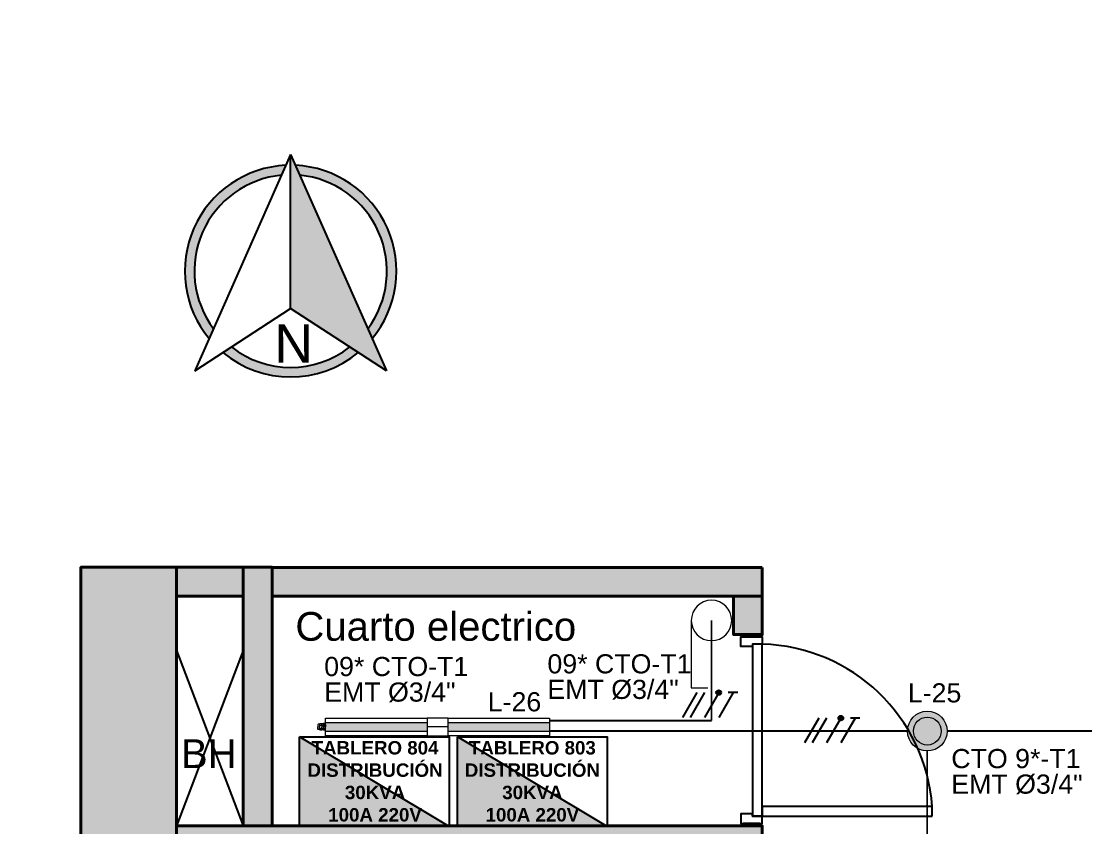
# Model space of a CAD drawing. Header units: metres. Extents: x -692 to 1029, y -233 to 3386.
# Drawn here: x 1002.93 to 1008.49, y 2482.26 to 2486.47 of the extents above; entities that cross this region are included whole.
import ezdxf
from ezdxf.lldxf.tags import DXFTag

# ---------------------------------------------------------------- set-up
doc = ezdxf.new("R2010")
doc.units = ezdxf.units.M
doc.linetypes.add('HIDDEN', pattern=[9.525, 6.35, -3.175])
for name, color, linetype in [('-ALAMBRADO', 7, 'Continuous'), ('F-2', 253, 'Continuous'), ('GG_PISO 5', 8, 'Continuous'), ('LUMINARIA LED CIRCULAR', 7, 'Continuous'), ('MUEBLE', 253, 'Continuous'), ('NORTE', 7, 'Continuous'), ('TB', 7, 'Continuous')]:
    doc.layers.add(name, color=color, linetype=linetype)
for name, color, linetype, lineweight in [('-CN-GYD-LUMINARIA LED HERMETICA', 1, 'Continuous', 5), ('-CN-GYD-TUBERÍA ILUMINACION', 5, 'Continuous', 18), ('-CN-INTERRUPTORES DE PARED', 3, 'Continuous', 20), ('_TEXTO', 7, 'Continuous', 9), ('Estructura', 250, 'Continuous', 40), ('TEXTOS', 250, 'Continuous', 20), ('Textos 1', 7, 'Continuous', 25)]:
    doc.layers.add(name, color=color, linetype=linetype, lineweight=lineweight)
for name, color, linetype, true_color in [('A-HATCH CONCRETO', 7, 'Continuous', 0xa8a8a8), ('HACHTCOLUMNA', 7, 'Continuous', 0x5c5c5c), ('JCA_HATCH 254', 7, 'Continuous', 0xc4c4c4)]:
    doc.layers.add(name, color=color, linetype=linetype, true_color=true_color)
doc.layers.add('Muro', color=7, linetype='Continuous', lineweight=40, true_color=0x2e2e2e)
doc.styles.get("Standard").update_dxf_attribs({"font": 'arial.ttf'})
tags = doc.linetypes.add('EMT_LINE', pattern='A,0.5,-0.2,["EMT",Standard,S=0.1,R=0,X=-0.1,Y=-0.05],-0.25', length=0.95).pattern_tags.tags
tags[6] = DXFTag(74, 10)
pattern_1 = [(180, (4.985, -38.812), (-6.00631, -10.40324), [1.50158, -10.51105]), (270, (4.2344, -38.812), (6.00631, -10.40324), [0.75079, -20.05569]), (270, (4.047, -38.812), (6.00631, -10.40324), [0.60063, -20.20584]), (270, (4.422, -38.812), (6.00631, -10.40324), [0.60063, -20.20584]), (240, (3.859, -38.812), (6.00631, -10.40324), [0.4805, -11.53212]), (300, (4.61, -38.812), (12.01262, -4e-09), [0.4805, -11.53212])]

# ---------------------------------------------------------------- blocks, each defined once
blk = doc.blocks.new('A$Cf847e5f9')
at = {"true_color": 0x636466}
h = blk.add_hatch(color=251, dxfattribs=at)
h.dxf.hatch_style = 1
h.paths.add_polyline_path([(7.58, 20.19), (7.58, 4.1), (17.59, -2.41)])
h = blk.add_hatch(color=256)
h.dxf.hatch_style = 1
h.paths.add_polyline_path([(6.62, 18.02), (7.08, 19.06, 0.618991), (-0.94, 0.95), (-0.48, 1.98, -0.58483)])
h.paths.add_polyline_path([(8.08, 19.06), (8.54, 18.02, -0.58483), (15.65, 1.98), (16.1, 0.95, 0.618991)])
h = blk.add_hatch(color=256)
h.dxf.hatch_style = 1
h.paths.add_polyline_path([(14.66, -0.5), (13.78, 0.07, -0.344197), (1.39, 0.07), (0.5, -0.5, 0.361596)])
for points in [[(-2.43, -2.41), (7.58, 4.1)], [(17.59, -2.41), (7.58, 4.1)]]:
    blk.add_lwpolyline(points)
at = {"layer": 'NORTE'}
for q in [(-2.43, -2.41), (17.59, -2.41)]:
    blk.add_line((7.58, 20.19), q, dxfattribs=at)
blk.add_lwpolyline([(7.58, 4.1), (7.58, 20.19)], dxfattribs=at)
for radius, start, end in [(11.06, 92.5879, 219.6164), (11.06, 320.3836, 87.4121), (10.06, 95.4614, 216.7429), (10.06, 323.2571, 84.5386), (10.06, 232.0134, 307.9866), (11.06, 230.2404, 309.7596)]:
    blk.add_arc((7.58, 8), radius, start, end, dxfattribs=at)
at = {"layer": 'NORTE', "insert": (5.88, 2.43), "char_height": 4, "attachment_point": 1}
blk.add_mtext_dynamic_manual_height_columns('N', width=1.3231, gutter_width=12.5, heights=[0], dxfattribs=at)
blk = doc.blocks.new('OJO DE BUEY 12W')
at = {"layer": 'JCA_HATCH 254', "transparency": 33554687}
h = blk.add_hatch(color=256, dxfattribs=at)
h.dxf.hatch_style = 1
h.paths.add_polyline_path([(-103.7, 0, 1), (103.7, 0, 1)])
h.paths.add_polyline_path([(72.7, 0, -1), (-72.7, 0, -1)], flags=16)
at = {"layer": 'LUMINARIA LED CIRCULAR', "linetype": 'EMT_LINE', "lineweight": 5, "ltscale": 10}
h = blk.add_hatch(color=256, dxfattribs=at)
h.dxf.hatch_style = 1
h.set_gradient(color1=(147, 149, 152), color2=(248, 246, 176), name='SPHERICAL')
edge = h.paths.add_edge_path()
edge.add_arc((0, 0), 72.7, 0, 360)
at = {"layer": 'LUMINARIA LED CIRCULAR', "linetype": 'Continuous', "lineweight": 5, "ltscale": 10}
for radius in [103.7, 72.7]:
    blk.add_circle((0, 0), radius, dxfattribs=at)
blk = doc.blocks.new('LUMINARIA HERMETICA 40W')
h = blk.add_hatch()
h.set_pattern_fill('SWAMP', color=252, scale=0.472938, angle=180)
h.set_pattern_definition(pattern_1)
h.paths.add_polyline_path([(-24, 54.9), (23.4, 54.9), (23.4, 584.8), (-24, 584.8)])
h = blk.add_hatch()
h.set_pattern_fill('SWAMP', color=252, scale=0.472938, angle=180)
h.set_pattern_definition(pattern_1)
h.paths.add_polyline_path([(-24, -584.8), (23.4, -584.8), (23.4, -54.9), (-24, -54.9)])
at = {"layer": '-CN-INTERRUPTORES DE PARED', "color": 1, "extrusion": (0, 0, -1)}
for p, q in [((-46.3, 584.8), (46.3, 584.8)), ((-46.3, 54.9), (-46.3, 584.8)), ((46.3, 584.8), (46.3, 559.3)), ((46.3, 559.3), (46.3, 54.9)), ((-46.3, -559.2), (-46.3, -54.9)), ((46.3, -54.9), (46.3, -584.8)), ((-46.3, -584.8), (-46.3, -559.2)), ((46.3, -584.8), (-46.3, -584.8))]:
    blk.add_line(p, q, dxfattribs=at)
at = {"layer": '-CN-INTERRUPTORES DE PARED', "color": 1}
for p, q in [((46.3, 54.9), (-46.3, 54.9)), ((0, 54.9), (0, -54.9)), ((46.3, -54.9), (46.3, 54.9)), ((-46.3, -54.9), (46.3, -54.9)), ((-17.3, -588.3), (-17.4, -588.6)), ((-17.4, -588.6), (-17.4, -595)), ((-17.4, -595), (-12.2, -595)), ((-16.1, -587.4), (-17.3, -588.3)), ((-14.7, -586.9), (-16.1, -587.4)), ((-15.9, -605.2), (-15.9, -615.4)), ((-12.5, -605.2), (-15.9, -605.2)), ((-12.2, -596.1), (-15.8, -596.1)), ((-15.8, -596.1), (-15.8, -604.1)), ((-15.8, -604.1), (-12.5, -604.1)), ((-13, -586.9), (-14.7, -586.9)), ((-11.7, -587.6), (-13, -586.9)), ((-12.8, -587.1), (-12.8, -584.8)), ((-12.8, -584.8), (0, -584.8)), ((0, -587.1), (-12.8, -587.1)), ((-12.5, -604.1), (-12.5, -605.2)), ((-12.2, -595), (-12.2, -596.1)), ((-10.6, -588.6), (-11.7, -587.6)), ((-7.7, -588.3), (-10.6, -588.6)), ((-7, -588), (-7.7, -588.3)), ((-3, -587.5), (-7, -588)), ((0, -587.1), (-3, -587.5)), ((12.8, -584.8), (0, -584.8)), ((0, -587.1), (3, -587.5)), ((0, -587.1), (12.8, -587.1)), ((3, -587.5), (7, -588)), ((7, -588), (7.7, -588.3)), ((7.7, -588.3), (10.6, -588.6)), ((10.6, -588.6), (11.7, -587.6)), ((11.7, -587.6), (13, -586.9)), ((17.4, -595), (12.2, -595)), ((12.2, -595), (12.2, -596.1)), ((12.2, -596.1), (15.8, -596.1)), ((15.8, -604.1), (12.5, -604.1)), ((12.5, -604.1), (12.5, -605.2)), ((12.5, -605.2), (15.9, -605.2)), ((12.8, -587.1), (12.8, -584.8)), ((13, -586.9), (14.7, -586.9)), ((14.7, -586.9), (16.1, -587.4)), ((15.8, -596.1), (15.8, -604.1)), ((15.9, -605.2), (15.9, -615.4)), ((16.1, -587.4), (17.3, -588.3)), ((17.3, -588.3), (17.4, -588.6)), ((17.4, -588.6), (17.4, -595)), ((-15.9, -615.4), (-14, -617)), ((-14, -617), (-14, -621.4)), ((-14, -621.4), (-14, -623.4)), ((-14, -623.4), (-10.8, -625.7)), ((-10.8, -625.7), (0, -625.7)), ((10.8, -625.7), (0, -625.7)), ((14, -623.4), (10.8, -625.7)), ((15.9, -615.4), (14, -617)), ((14, -617), (14, -621.4)), ((14, -621.4), (14, -623.4))]:
    blk.add_line(p, q, dxfattribs=at)
for points in [[(-46.3, 54.9), (-46.3, -54.9)], [(-17.4, -593.9), (-10.6, -593.9), (-7.7, -593.9), (0, -593.9)], [(-12.5, -604.1), (0, -604.1)], [(-12.5, -605.2), (0, -605.2)], [(-12.2, -595), (0, -595)], [(-12.2, -596.1), (0, -596.1)], [(-10.6, -588.6), (-10.6, -595)], [(-7.2, -605.2), (-7.2, -615.4), (-9.1, -615.4), (-9.1, -605.2)], [(-8.4, -604.1), (-8.4, -596.1)], [(-7.7, -588.3), (-7.7, -595)], [(17.4, -593.9), (10.6, -593.9), (7.7, -593.9), (0, -593.9)], [(12.2, -595), (0, -595)], [(12.2, -596.1), (0, -596.1)], [(12.5, -604.1), (0, -604.1)], [(12.5, -605.2), (0, -605.2)], [(7.2, -605.2), (7.2, -615.4), (9.1, -615.4), (9.1, -605.2)], [(7.7, -588.3), (7.7, -595)], [(8.4, -604.1), (8.4, -596.1)], [(10.6, -588.6), (10.6, -595)], [(-14, -617), (0, -617)], [(-9.1, -615.4), (-10.8, -617)], [(-7.2, -615.4), (-3.7, -617)], [(14, -617), (0, -617)], [(7.2, -615.4), (3.7, -617)], [(9.1, -615.4), (10.8, -617)]]:
    blk.add_lwpolyline(points, dxfattribs=at)
at = {"color": 1}
for points in [[(23.4, 54.9), (-24, 54.9), (-24, 584.8), (23.4, 584.8)], [(23.4, -584.8), (-24, -584.8), (-24, -54.9), (23.4, -54.9)]]:
    blk.add_lwpolyline(points, close=True, dxfattribs=at)
blk = doc.blocks.new('3x')
at = {"layer": '-ALAMBRADO'}
h = blk.add_hatch(color=256, dxfattribs=at)
edge = h.paths.add_edge_path()
edge.add_arc((0.078, 0.13), 0.025, 0, 360)
for p, q in [((-0.152, 0.13), (-0.302, -0.13)), ((-0.072, 0.13), (-0.222, -0.13)), ((0.078, 0.13), (-0.072, -0.13)), ((0.228, 0.13), (0.078, -0.13))]:
    blk.add_line(p, q, dxfattribs=at)
blk.add_lwpolyline([(0.278, 0.13), (0.178, 0.13)], dxfattribs=at)
blk.add_circle((0.078, 0.13), 0.025, dxfattribs=at)
blk = doc.blocks.new('*U95')
at = {"layer": '-ALAMBRADO'}
blk.add_blockref('3x', (0, 0), dxfattribs=at)
blk = doc.blocks.new('Est etapa 3 torre')
at = {"layer": 'HACHTCOLUMNA'}
h = blk.add_hatch(color=256, dxfattribs=at)
h.paths.add_polyline_path([(1123.5504, -5959.124), (1123.0504, -5959.124), (1123.0504, -5957.624), (1123.5504, -5957.624)])
h.paths.add_polyline_path([(1116.0504, -5959.124), (1115.5504, -5959.124), (1115.5504, -5957.624), (1116.0504, -5957.624)])
h.paths.add_polyline_path([(1139.548, -5959.124), (1139.048, -5959.124), (1139.048, -5957.624), (1139.548, -5957.624)])
h.paths.add_polyline_path([(1132.0504, -5959.124), (1131.5504, -5959.124), (1131.5504, -5957.624), (1132.0504, -5957.624)])
h.paths.add_polyline_path([(1140.048, -5967.6488), (1140.048, -5968.1488), (1138.548, -5968.1488), (1138.548, -5967.6488)])
h.paths.add_polyline_path([(1124.0504, -5967.6488), (1124.0504, -5968.1488), (1122.5504, -5968.1488), (1122.5504, -5967.6488)])
h.paths.add_polyline_path([(1131.0504, -5967.6488), (1131.0504, -5968.1488), (1132.5504, -5968.1488), (1132.5504, -5967.6488)])
h.paths.add_polyline_path([(1115.0504, -5967.6488), (1115.0504, -5968.1488), (1116.5504, -5968.1488), (1116.5504, -5967.6488)])
h.paths.add_polyline_path([(1140.048, -5975.6488), (1140.048, -5976.1488), (1138.548, -5976.1488), (1138.548, -5975.6488)])
h.paths.add_polyline_path([(1124.0504, -5975.6488), (1124.0504, -5976.1488), (1122.5504, -5976.1488), (1122.5504, -5975.6488)])
h.paths.add_polyline_path([(1131.0504, -5975.6488), (1131.0504, -5976.1488), (1132.5504, -5976.1488), (1132.5504, -5975.6488)])
h.paths.add_polyline_path([(1115.0504, -5975.6488), (1115.0504, -5976.1488), (1116.5504, -5976.1488), (1116.5504, -5975.6488)])
h.paths.add_polyline_path([(1140.048, -5985.7488), (1140.048, -5986.2488), (1138.548, -5986.2488), (1138.548, -5985.7488)])
h.paths.add_polyline_path([(1124.0504, -5985.7488), (1124.0504, -5986.2488), (1122.5504, -5986.2488), (1122.5504, -5985.7488)])
h.paths.add_polyline_path([(1131.0504, -5985.7488), (1131.0504, -5986.2488), (1132.5504, -5986.2488), (1132.5504, -5985.7488)])
h.paths.add_polyline_path([(1115.0504, -5985.7488), (1115.0504, -5986.2488), (1116.5504, -5986.2488), (1116.5504, -5985.7488)])
h.paths.add_polyline_path([(1140.048, -5993.7488), (1140.048, -5994.2488), (1138.548, -5994.2488), (1138.548, -5993.7488)])
h.paths.add_polyline_path([(1124.0504, -5993.7488), (1124.0504, -5994.2488), (1122.5504, -5994.2488), (1122.5504, -5993.7488)])
h.paths.add_polyline_path([(1131.0504, -5993.7488), (1131.0504, -5994.2488), (1132.5504, -5994.2488), (1132.5504, -5993.7488)])
h.paths.add_polyline_path([(1115.0504, -5993.7488), (1115.0504, -5994.2488), (1116.5504, -5994.2488), (1116.5504, -5993.7488)])
h.paths.add_polyline_path([(1132.0504, -6003.4264), (1131.5504, -6003.4264), (1131.5504, -6004.9218), (1132.0504, -6004.9218)])
h.paths.add_polyline_path([(1138.1528, -6003.4238), (1139.6528, -6003.4238), (1139.6528, -6003.9238), (1138.1528, -6003.9238)])
h.paths.add_polyline_path([(1116.0504, -6004.9241), (1116.0504, -6003.4241), (1115.5504, -6003.4241), (1115.5504, -6004.9241)])
h.paths.add_polyline_path([(1123.5504, -6004.9241), (1123.5504, -6003.4241), (1123.0504, -6003.4241), (1123.0504, -6004.9241)])
h.paths.add_polyline_path([(1139.048, -6011.9488), (1139.048, -6009.5488), (1139.548, -6009.5488), (1139.548, -6011.9488)])
h.paths.add_polyline_path([(1131.5504, -6009.5488), (1131.5504, -6011.9488), (1132.0504, -6011.9488), (1132.0504, -6009.5488)])
h.paths.add_polyline_path([(1123.0504, -6009.5488), (1123.0504, -6011.9488), (1123.5504, -6011.9488), (1123.5504, -6009.5488)])
h.paths.add_polyline_path([(1116.0504, -6009.5488), (1116.0504, -6011.9488), (1115.5504, -6011.9488), (1115.5504, -6009.5488)])
at = {"layer": 'Estructura'}
blk.add_lwpolyline([(1123.5504, -6004.9241), (1123.5504, -6003.4241), (1123.0504, -6003.4241), (1123.0504, -6004.9241)], close=True, dxfattribs=at)
blk = doc.blocks.new('A$Ca864cd78')
at = {"layer": 'A-HATCH CONCRETO', "ltscale": 0.03}
h = blk.add_hatch(color=256, dxfattribs=at)
h.dxf.hatch_style = 1
h.paths.add_polyline_path([(11.7936, 8.5794), (11.7936, 8.4294), (12.1418, 8.4294), (12.1418, 8.5794)])
h.paths.add_polyline_path([(12.1418, 8.5794), (12.2918, 8.5794), (12.2918, 7.2285), (12.1418, 7.2285)])
h.paths.add_polyline_path([(14.8533, 7.0784), (14.8533, 7.2285), (11.7936, 7.2288), (11.7936, 7.0787)])
h.paths.add_polyline_path([(11.4436, 2.4547), (11.4436, 7.0794), (11.2936, 7.0794), (11.2936, 2.8201), (11.2936, 2.4547)])
h.paths.add_polyline_path([(14.8532, 3.904), (14.7032, 3.904), (14.7032, 7.0784), (14.8532, 7.0784)])
h.paths.add_polyline_path([(13.453, 4.054), (13.4532, 2.3644), (13.8032, 2.3645), (13.8032, 2.5148), (13.6041, 2.5145), (13.603, 4.054)])
h.paths.add_polyline_path([(14.8532, 2.5147), (14.7032, 2.5147), (14.7032, 1.865), (14.8532, 1.865)])
h.paths.add_polyline_path([(14.7032, 2.3644), (14.7032, 2.3646), (14.7032, 2.5147), (14.7032, 2.5145)], flags=16)
h.paths.add_polyline_path([(11.2936, 0.02), (14.8533, 0.02), (14.8533, 0.1701), (11.7936, 0.1701), (11.7936, 0.0546), (11.2936, 0.0546)])
h.paths.add_polyline_path([(14.7032, 0.6649), (14.7032, 0.1701), (14.8533, 0.1701), (14.8533, 0.6649)])
h.paths.add_polyline_path([(18.169, 2.5147), (18.169, 2.3647), (17.6025, 2.3647), (17.6025, 0), (17.4525, 0), (17.4525, 2.5147)])
h.paths.add_polyline_path([(20.7214, 2.5147), (20.7214, 2.3647), (20.2936, 2.3647), (20.2936, 2.4546), (19.7936, 2.4546), (19.7936, 2.3647), (19.369, 2.3647), (19.369, 2.5147)])
h.paths.add_polyline_path([(17.6025, 0), (24.6451, 0), (24.6451, 0.1527), (17.6025, 0.1527)])
h.paths.add_polyline_path([(22.9205, 2.5146), (22.9205, 2.3646), (21.9214, 2.3646), (21.9214, 2.5146)])
h.paths.add_polyline_path([(22.3459, 0.1527), (22.496, 0.1527), (22.496, 2.3646), (22.346, 2.3646), (22.346, 2.3666), (22.3459, 0.1527), (22.3459, 0.1527)])
h.paths.add_polyline_path([(24.1205, 2.5146), (24.1205, 2.3646), (24.6451, 2.3646), (24.6451, 0), (24.7952, 0), (24.7952, 2.5146)])
h.paths.add_polyline_path([(27.7912, 0.1546), (31.5924, 0.1546), (31.5924, 0.0046), (27.7912, 0.0045)])
h.paths.add_polyline_path([(27.2411, 0.0046), (27.2411, 2.4546), (27.2912, 2.4546), (27.2912, 0.0546), (27.7912, 0.0546), (27.7912, 0.0046)])
h.paths.add_polyline_path([(31.0265, 1.6582), (31.0265, 0.1546), (30.8764, 0.1546), (30.8764, 1.6582)])
h.paths.add_polyline_path([(31.0265, 1.6583), (31.4423, 1.6583), (31.4423, 1.5082), (31.0265, 1.5082)])
h.paths.add_polyline_path([(31.5924, 1.6583), (31.5924, 0.1546), (31.4424, 0.1546), (31.4423, 1.6583)])
h.paths.add_polyline_path([(28.2906, 3.9736), (31.4423, 3.9742), (31.4423, 3.8241), (28.2906, 3.8236)])
h.paths.add_polyline_path([(28.8996, 4.9138), (28.8996, 3.9741), (29.0497, 3.9741), (29.0497, 4.9138)])
h.paths.add_polyline_path([(27.2397, 6.0762), (27.2411, 2.4546), (27.3912, 2.4546), (27.3898, 6.0762)])
h.paths.add_polyline_path([(27.3906, 3.974), (27.3906, 3.9741), (27.3906, 3.824), (27.3906, 3.8239)], flags=17)
h.paths.add_polyline_path([(28.8996, 6.0662), (31.4423, 6.0662), (31.4423, 5.9162), (28.8996, 5.9161)])
h.paths.add_polyline_path([(31.5924, 6.0662), (31.5924, 4.8629), (31.4424, 4.8629), (31.4423, 6.0662)])
h.paths.add_polyline_path([(28.8996, 9.8331), (28.8996, 8.2737), (29.0497, 8.2737), (29.0496, 9.8331)])
h.paths.add_polyline_path([(30.9949, 9.8309), (28.8996, 9.8347), (28.8996, 9.9848), (30.9957, 9.9807)])
h.paths.add_polyline_path([(31.2123, 11.4291), (22.7445, 11.4291), (22.7445, 11.2791), (31.2123, 11.2791)])
h.paths.add_polyline_path([(22.7445, 8.5784), (22.7449, 11.2791), (22.8949, 11.2791), (22.8945, 8.5784)])
at = {"layer": 'JCA_HATCH 254', "linetype": 'Continuous', "ltscale": 0.3, "transparency": 33554687}
h = blk.add_hatch(color=256, dxfattribs=at)
h.dxf.hatch_style = 1
h.paths.add_polyline_path([(14.8533, 8.5784), (12.2918, 8.5784), (12.2918, 8.4284), (14.8533, 8.4284)])
h = blk.add_hatch(color=256, dxfattribs=at)
h.dxf.hatch_style = 1
h.paths.add_polyline_path([(14.7033, 8.4284), (14.7033, 8.2281), (14.8533, 8.2281), (14.8533, 8.4284)])
at = {"layer": 'F-2'}
for points in [[(14.8028, 8.1651), (14.741, 8.1651), (14.741, 8.2158), (14.8535, 8.2158), (14.8535, 8.1778), (14.8028, 8.1778), (14.8028, 8.1651)], [(14.7537, 8.2285), (14.7537, 8.2158), (14.8408, 8.2158), (14.8408, 8.2285)], [(14.8408, 8.2285), (14.8408, 8.2158), (14.7537, 8.2158), (14.7537, 8.2285)], [(14.8028, 7.2918), (14.741, 7.2918), (14.741, 7.2411), (14.8535, 7.2411), (14.8535, 7.2792), (14.8028, 7.2792), (14.8028, 7.2918)], [(14.7537, 7.2285), (14.7537, 7.2411), (14.8408, 7.2411), (14.8408, 7.2285)], [(14.8408, 7.2285), (14.8408, 7.2411), (14.7537, 7.2411), (14.7537, 7.2285)]]:
    blk.add_lwpolyline(points, dxfattribs=at)
blk.add_lwpolyline([(14.8028, 7.2792), (14.8535, 7.2792), (14.8535, 8.1778), (14.8028, 8.1778)], close=True, dxfattribs=at)
at = {"layer": 'JCA_HATCH 254'}
for p, q in [((11.7936, 8.1446), (12.1418, 7.2287)), ((12.1418, 8.1446), (11.7936, 7.2287))]:
    blk.add_line(p, q, dxfattribs=at)
at = {"layer": 'MUEBLE', "linetype": 'HIDDEN'}
blk.add_lwpolyline([(14.8535, 7.3299), (14.8535, 7.2792), (15.741, 7.2792), (15.741, 7.3299)], close=True, dxfattribs=at)
at = {"layer": 'MUEBLE', "linetype": 'ByBlock'}
blk.add_arc((14.829, 7.2637), 0.9144, 4.1508, 88.4646, dxfattribs=at)
at = {"layer": 'Muro'}
for points in [[(11.7936, 8.5794), (11.7936, 8.4294), (12.1418, 8.4294), (12.1418, 8.5794)], [(12.1418, 8.5794), (12.2918, 8.5794), (12.2918, 7.2285), (12.1418, 7.2285)], [(14.8533, 7.0784), (14.8533, 7.2285), (11.7936, 7.2288), (11.7936, 7.0787)]]:
    blk.add_lwpolyline(points, close=True, dxfattribs=at)
for points in [[(14.8533, 8.5784), (12.2918, 8.5784), (12.2918, 8.4284), (14.8533, 8.4284), (14.8533, 8.5784)], [(14.7033, 8.4284), (14.7033, 8.2281), (14.8533, 8.2281), (14.8533, 8.4284), (14.7033, 8.4284)]]:
    blk.add_lwpolyline(points, dxfattribs=at)
blk.add_blockref('Est etapa 3 torre', (-1111.7568, 6012.0035), dxfattribs=at)
at = {"layer": 'Textos 1', "color": 8, "linetype": 'Continuous', "ltscale": 0.3, "insert": (12.4139, 8.3457), "char_height": 0.15, "width": 1.461186, "attachment_point": 1}
blk.add_mtext('Cuarto electrico', dxfattribs=at)
blk = doc.blocks.new('*U29')
at = {"layer": '-ALAMBRADO'}
blk.add_blockref('3x', (0, 0), dxfattribs=at)
blk = doc.blocks.new('TB')
at = {"layer": 'TB'}
h = blk.add_hatch(color=256, dxfattribs=at)
h.dxf.hatch_style = 1
h.paths.add_polyline_path([(0.1564, 0), (-0.1564, 0.1562), (-0.1564, 0)])
blk.add_lwpolyline([(-0.1564, 0.1562), (0.1564, 0.1562), (0.1564, 0), (-0.1564, 0)], close=True, dxfattribs=at)
blk.add_lwpolyline([(0.1564, 0), (-0.1564, 0.1562)], dxfattribs=at)

msp = doc.modelspace()

# ---------------------------------------------------------------- linework, layer by layer
at = {"layer": '-CN-GYD-TUBERÍA ILUMINACION', "linetype": 'EMT_LINE', "ltscale": 10, "const_width": 0.01}
for points in [[(1006.5378, 2483.3383), (1006.5378, 2482.8151)], [(1005.6915, 2482.8151), (1006.5378, 2482.8151)], [(1007.5642, 2482.7602), (1005.6912, 2482.7602)], [(1007.7693, 2482.7602), (1009.4023, 2482.7602)], [(1007.6646, 2482.6565), (1007.6646, 2478.1457)]]:
    msp.add_lwpolyline(points, dxfattribs=at)
at = {"layer": '-CN-INTERRUPTORES DE PARED', "color": 3, "extrusion": (0, 0, -1)}
for p, q in [((1006.4322, 2483.3383), (1006.4322, 2482.9856)), ((1006.4322, 2482.9856), (1006.5184, 2482.9856))]:
    msp.add_line(p, q, dxfattribs=at)
msp.add_circle((-1006.5378, 2483.3383), 0.1056, dxfattribs=at)

# ---------------------------------------------------------------- block references
at = {"layer": '-CN-GYD-LUMINARIA LED HERMETICA', "linetype": 'Continuous', "xscale": 0.001, "yscale": 0.001, "zscale": 0.002575412933351854, "rotation": 270}
msp.add_blockref('LUMINARIA HERMETICA 40W', (1005.1064, 2482.7818), dxfattribs=at)
msp.add_blockref('A$Ca864cd78', (991.9498, 2475.0364))
at = {"layer": '_TEXTO', "linetype": 'Continuous', "ltscale": 10, "xscale": 0.5, "yscale": 0.5}
for name, p, zscale in [('*U29', (1006.5365, 2482.8966), 320), ('*U95', (1007.1746, 2482.7633), 0.5)]:
    msp.add_blockref(name, p, dxfattribs=dict(at, zscale=zscale))
at = {"layer": 'LUMINARIA LED CIRCULAR', "xscale": 0.001, "yscale": 0.001, "zscale": 0.578415361173768}
msp.add_blockref('OJO DE BUEY 12W', (1007.6654, 2482.7602), dxfattribs=at)
at = {"layer": 'NORTE', "xscale": 0.05, "yscale": 0.05}
msp.add_blockref('A$Cf847e5f9', (1003.9599, 2484.7631), dxfattribs=at)
at = {"layer": 'TB', "xscale": 2.5, "yscale": 3, "zscale": 1.5}
for p in [(1004.776, 2482.2613), (1005.6023, 2482.2613)]:
    msp.add_blockref('TB', p, dxfattribs=at)

# ---------------------------------------------------------------- texts
at = {"layer": 'GG_PISO 5'}
msp.add_text('BH', height=0.15, rotation=359.9331, dxfattribs=at).set_placement((1003.7657, 2482.5678))
at = {"layer": 'TEXTOS', "char_height": 0.1, "attachment_point": 1}
for s, insert, width in [('\\A1;\\pxsm0.8;09* CTO-T1\\PEMT Ø3/4"       ', (1004.5143, 2483.1476), 0.728353), ('\\A1;\\pxsm0.8;09* CTO-T1\\PEMT Ø3/4"       ', (1005.6805, 2483.1616), 0.728353), ('\\A1;\\pxsm0.8;CTO 9*-T1\\PEMT Ø3/4"       ', (1007.7906, 2482.6668), 0.680604)]:
    msp.add_mtext(s, dxfattribs=dict(at, insert=insert, width=width))
for s, heights, insert in [('\\pxqc;L-25', [0], (1007.5664, 2483.0101)), ('\\pxqc;L-26', [0.1004], (1005.3715, 2482.9634))]:
    msp.add_mtext_dynamic_manual_height_columns(s, width=0.27392, gutter_width=0.325, heights=heights, dxfattribs=dict(at, insert=insert))
at = {"layer": 'Textos 1', "color": 42, "true_color": 0xdd8108, "char_height": 0.07, "attachment_point": 1}
for s, insert in [('\\pxqc;{\\fArial|b1|i0|c0|p34;TABLERO 804 DISTRIBUCIÓN\\P30KVA\\P100A 220V}', (1004.3595, 2482.7081)), ('\\pxqc;{\\fArial|b1|i0|c0|p34;TABLERO 803 DISTRIBUCIÓN\\P30KVA\\P100A 220V}', (1005.1816, 2482.7081))]:
    msp.add_mtext_dynamic_manual_height_columns(s, width=0.840848, gutter_width=0.325, heights=[0], dxfattribs=dict(at, insert=insert))

doc.saveas('drawing.dxf')
